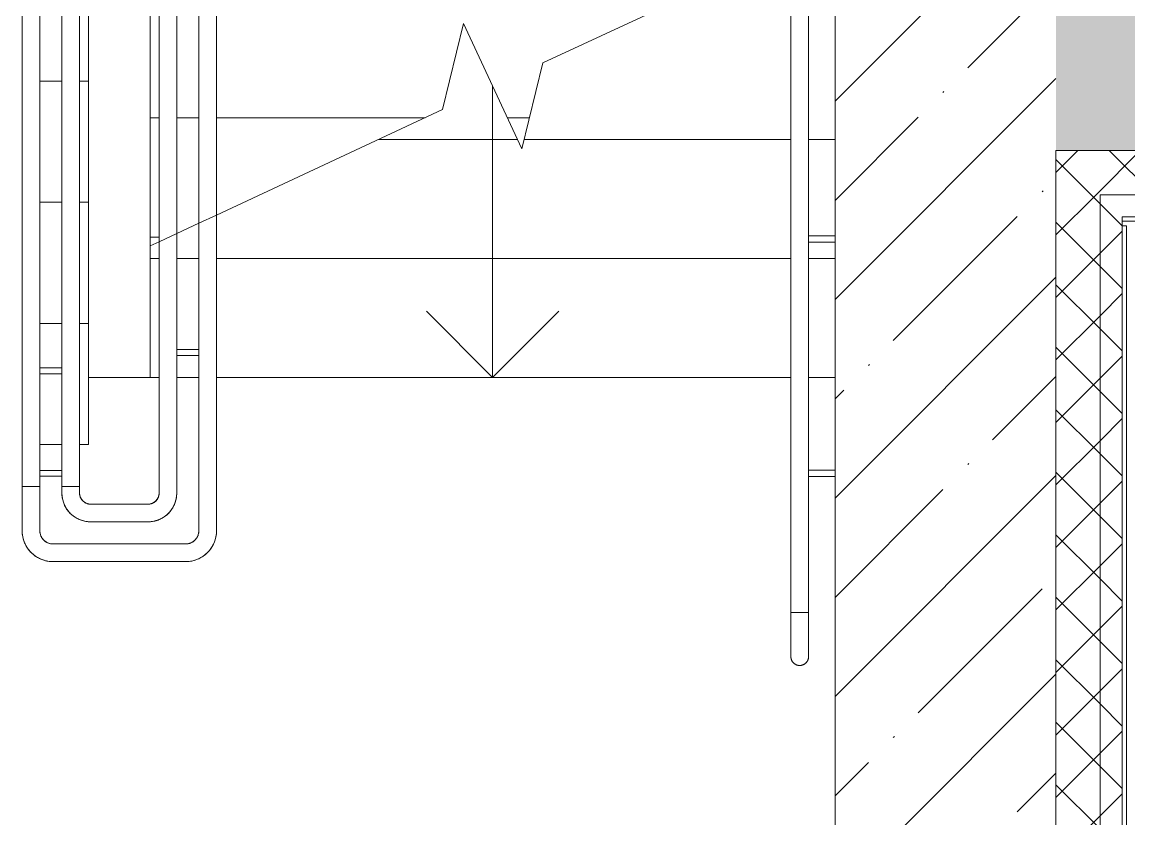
# Model space of a CAD drawing. Header units: millimetres. Extents: x -515342 to 330399, y -224905 to 507333.
# Drawn here: x -361070 to -358565, y 259233 to 261036 of the extents above; entities that cross this region are included whole.
import ezdxf

# ---------------------------------------------------------------- set-up
doc = ezdxf.new("R2010")
doc.units = ezdxf.units.MM
doc.layers.get('0').update_dxf_attribs({"lineweight": 0})
for name, color, linetype, lineweight in [('Лестницы', 7, 'Continuous', 0), ('Ограждение', 7, 'Continuous', 0), ('Стены внутренние', 7, 'Continuous', 0), ('Стены наружные', 7, 'Continuous', 0), ('Стены несущие', 7, 'Continuous', 0), ('Стены отделка', 7, 'Continuous', 0), ('Стены штриховка', 7, 'Continuous', 0), ('Стрелки вверх', 7, 'Continuous', 0)]:
    doc.layers.add(name, color=color, linetype=linetype, lineweight=lineweight)
pattern_1 = [(45, (0, 0), (-224.5064, 224.5064), []), (45, (224.5, 0), (-224.5064, 224.5064), [396.875, -79.375, 3.353, -76.022])]
pattern_2 = [(45, (0, 0), (-70.71068, 70.71068), []), (135, (0, 0), (-70.71068, -70.71068), [])]

# ---------------------------------------------------------------- blocks, each defined once
blk = doc.blocks.new('СД_Люблино_Фасады_rvt-1-О_АР_П_3__6_750_План 3 этажа')
at = {"layer": 'Стены внутренние'}
h = blk.add_hatch(dxfattribs=at)
h.set_pattern_fill('FP_1', color=256, style=0, pattern_type=2)
h.set_pattern_definition(pattern_1)
h.paths.add_polyline_path([(16335, 195), (16335, 2975), (15835, 2975), (15835, 195), (15893.8, 195)])
h = blk.add_hatch(dxfattribs=at)
h.set_pattern_fill('FP_1', color=256, style=0, pattern_type=2)
h.set_pattern_definition(pattern_1)
h.paths.add_polyline_path([(85325, 2475), (85325, 2975), (84034.6, 2975), (84034.6, 2475), (84354.2, 2475)])
h.paths.add_polyline_path([(82424.6, 2475), (82424.6, 2975), (80024.6, 2975), (80024.6, 2475), (82310.6, 2475)])
h.paths.add_polyline_path([(77614.6, 2475), (77614.6, 2975), (76428.8, 2975), (76428.8, 2475), (77457.1, 2475)])
h.paths.add_polyline_path([(73880.8, 2475), (74018.8, 2475), (74018.8, 2975), (71654.3, 2975), (71654.3, 2475), (73625.3, 2475)])
h.paths.add_polyline_path([(70044.3, 2475), (70044.3, 2975), (68833.2, 2975), (68833.2, 2475), (69547.1, 2475)])
h.paths.add_polyline_path([(67223.2, 2475), (67223.2, 2975), (66055, 2975), (66055, 2475), (66983.7, 2475)])
h.paths.add_polyline_path([(64445, 2475), (64445, 2975), (63279.5, 2975), (63279.5, 2475), (64429.2, 2475)])
h.paths.add_polyline_path([(61669.5, 2475), (61669.5, 2975), (59270, 2975), (59270, 2475), (61619.2, 2475)])
h.paths.add_polyline_path([(56860, 2475), (56860, 2975), (55705, 2975), (55705, 2475), (56765.7, 2475)])
h.paths.add_polyline_path([(53295, 2475), (53295, 2975), (52107.5, 2975), (52107.5, 2475), (53189.4, 2475)])
h.paths.add_polyline_path([(49697.5, 2475), (49697.5, 2975), (48505, 2975), (48505, 2475), (49613.1, 2475)])
h.paths.add_polyline_path([(46036.8, 2475), (46095, 2475), (46095, 2975), (44880, 2975), (44880, 2475), (45525.9, 2475)])
h.paths.add_polyline_path([(42470, 2475), (42470, 2975), (40100.1, 2975), (40100.1, 2475), (42460.5, 2475)])
h.paths.add_polyline_path([(38490.1, 2475), (38490.1, 2975), (37284.2, 2975), (37284.2, 2475), (38373.4, 2475)])
h.paths.add_polyline_path([(35563.4, 2475), (35674.2, 2475), (35674.2, 2975), (34486.9, 2975), (34486.9, 2475), (35308, 2475)])
h.paths.add_polyline_path([(32753.5, 2475), (32876.9, 2475), (32876.9, 2975), (31722.6, 2975), (31722.6, 2475), (32242.6, 2475)])
h.paths.add_polyline_path([(29943.5, 2475), (30112.6, 2475), (30112.6, 2975), (27685.9, 2975), (27685.9, 2475), (29688.1, 2475)])
h.paths.add_polyline_path([(25275.9, 2475), (25275.9, 2975), (24073.4, 2975), (24073.4, 2475), (25090, 2475)])
h.paths.add_polyline_path([(21663.4, 2475), (21663.4, 2975), (19290.9, 2975), (19290.9, 2475), (21513.7, 2475)])
h.paths.add_polyline_path([(17680.9, 2475), (17680.9, 2975), (16335, 2975), (16335, 2475), (17426.5, 2475)])
at = {"layer": 'Стены наружные'}
h = blk.add_hatch(dxfattribs=at)
h.set_pattern_fill('FP_5', color=256, style=0, pattern_type=2)
h.set_pattern_definition(pattern_2)
h.paths.add_polyline_path([(41405, 2375), (41405, 2475), (40100.1, 2475), (40100.1, 2375), (40927.8, 2375)])
h.paths.add_polyline_path([(38490.1, 2375), (38490.1, 2475), (37284.2, 2475), (37284.2, 2375), (38373.4, 2375)])
h.paths.add_polyline_path([(35674.2, 2375), (35674.2, 2475), (34436.9, 2475), (34436.9, 2375), (35563.4, 2375)])
h.paths.add_polyline_path([(32753.5, 2375), (32926.9, 2375), (32926.9, 2475), (31722.6, 2475), (31722.6, 2375), (32242.6, 2375)])
h.paths.add_polyline_path([(30112.6, 2375), (30112.6, 2475), (27685.9, 2475), (27685.9, 2375), (29943.5, 2375)])
h.paths.add_polyline_path([(25090, 2375), (25275.9, 2375), (25275.9, 2475), (24073.4, 2475), (24073.4, 2375)])
h.paths.add_polyline_path([(21663.4, 2375), (21663.4, 2475), (19290.9, 2475), (19290.9, 2375), (21513.7, 2375)])
h.paths.add_polyline_path([(17426.5, 2375), (17680.9, 2375), (17680.9, 2475), (16335, 2475), (16335, 2375), (16915.6, 2375)])
h = blk.add_hatch(dxfattribs=at)
h.set_pattern_fill('FP_5', color=256, style=0, pattern_type=2)
h.set_pattern_definition(pattern_2)
h.paths.add_polyline_path([(16435, -405), (16435, 2375), (16335, 2375), (16335, -405)])
h = blk.add_hatch(dxfattribs=at)
h.set_pattern_fill('FP_5', color=256, style=0, pattern_type=2)
h.set_pattern_definition(pattern_2)
h.paths.add_polyline_path([(41405, 2325), (41405, 2375), (40100.1, 2375), (40100.1, 2325), (41385, 2325)])
h.paths.add_polyline_path([(38490.1, 2325), (38490.1, 2375), (37284.2, 2375), (37284.2, 2325), (38373.4, 2325)])
h.paths.add_polyline_path([(35563.4, 2325), (35674.2, 2325), (35674.2, 2375), (34436.9, 2375), (34436.9, 2325), (35308, 2325)])
h.paths.add_polyline_path([(32926.9, 2325), (32926.9, 2375), (31722.6, 2375), (31722.6, 2325), (32753.5, 2325)])
h.paths.add_polyline_path([(30112.6, 2325), (30112.6, 2375), (27685.9, 2375), (27685.9, 2325), (29943.5, 2325)])
h.paths.add_polyline_path([(25090, 2325), (25275.9, 2325), (25275.9, 2375), (24073.4, 2375), (24073.4, 2325)])
h.paths.add_polyline_path([(21663.4, 2325), (21663.4, 2375), (19290.9, 2375), (19290.9, 2325), (21513.7, 2325)])
h.paths.add_polyline_path([(17680.9, 2325), (17680.9, 2375), (16435, 2375), (16435, 2325), (17426.5, 2325)])
h = blk.add_hatch(dxfattribs=at)
h.set_pattern_fill('FP_5', color=256, style=0, pattern_type=2)
h.set_pattern_definition(pattern_2)
h.paths.add_polyline_path([(16435, -455), (16485, -455), (16485, 2325), (16435, 2325), (16435, -405)])
at = {"layer": 'Стены несущие'}
for p, q in [((15835, 2975), (15835, 195)), ((16335, 195), (16335, 2475)), ((16335, 2475), (17680.9, 2475))]:
    blk.add_line(p, q, dxfattribs=at)
at = {"layer": 'Стены отделка', "lineweight": 9}
for p, q in [((17680.9, 2475), (16335, 2475)), ((16335, 2475), (16335, 2375)), ((16335, 2375), (16335, 2325)), ((16335, 2325), (16335, -305)), ((16485, -455), (16485, 2304.9)), ((16485, 2304.9), (16485, -450))]:
    blk.add_line(p, q, dxfattribs=at)
at = {"layer": 'Стены штриховка'}
for p, q in [((16435, 2375), (17680.9, 2375)), ((16435, 2325), (16435, 2375)), ((16435, -405), (16435, 2325)), ((16485, 2325), (17680.9, 2325)), ((17680.9, 2324.9), (16485, 2324.9)), ((16485, 2324.9), (16485, 2314.9)), ((16485, 2314.9), (17680.9, 2314.9)), ((16485, 2314.9), (16485, 2304.9)), ((16495, 2304.9), (16485, 2304.9)), ((16495, -450), (16495, 2304.9))]:
    blk.add_line(p, q, dxfattribs=at)
blk = doc.blocks.new('Ограждение - АР_Ограждение_Балясина_D40_900 для 1500-V85-О_АР_П_3__6_750_План 3 этажа')
at = {"layer": 'Ограждение'}
for p, q in [((-20, 6.7), (-60, 6.7)), ((-60, -6.7), (-20, -6.7))]:
    blk.add_line(p, q, dxfattribs=at)
at = {"layer": 'Ограждение', "flags": 128}
for points in [[(-69.7, 6.7), (-68.6, 6.7), (-67.4, 6.7), (-66.3, 6.7), (-65.1, 6.7), (-63.9, 6.7), (-62.7, 6.7), (-61.5, 6.7), (-60.3, 6.7), (-60, 6.7)], [(-60, -6.7), (-61.2, -6.7), (-62.4, -6.7), (-63.6, -6.7), (-64.8, -6.7), (-66, -6.7), (-67.1, -6.7), (-68.3, -6.7), (-69.4, -6.7)]]:
    blk.add_lwpolyline(points, dxfattribs=at)
blk = doc.blocks.new('Ограждение - АР_Ограждение_Балясина_D40_900 для 1500-10050431-О_АР_П_3__6_750_План 3 этажа')
at = {"layer": 'Ограждение'}
for p, q in [((-20, 6.7), (-60, 6.7)), ((-60, -6.7), (-20, -6.7))]:
    blk.add_line(p, q, dxfattribs=at)
at = {"layer": 'Ограждение', "flags": 128}
for points in [[(-69.7, 6.7), (-68.6, 6.7), (-67.4, 6.7), (-66.3, 6.7), (-65.1, 6.7), (-63.9, 6.7), (-62.7, 6.7), (-61.5, 6.7), (-60.3, 6.7), (-60, 6.7)], [(-60, -6.7), (-61.2, -6.7), (-62.4, -6.7), (-63.6, -6.7), (-64.8, -6.7), (-66, -6.7), (-67.1, -6.7), (-68.3, -6.7), (-69.4, -6.7)]]:
    blk.add_lwpolyline(points, dxfattribs=at)
blk = doc.blocks.new('Ограждение - Ограждение-10039876-О_АР_П_3__6_750_План 3 этажа')
at = {"rotation": 180}
blk.add_blockref('Ограждение - АР_Ограждение_Балясина_D40_900 для 1500-10050431-О_АР_П_3__6_750_План 3 этажа', (14325, 2018.1), dxfattribs=at)
blk.add_blockref('Ограждение - АР_Ограждение_Балясина_D40_900 для 1500-V85-О_АР_П_3__6_750_План 3 этажа', (14105, 1744.7))
blk = doc.blocks.new('Тип верхнего поручня - Верхний поручень_Внутренний_-10039879-О_АР_П_3__6_750_План 3 этажа')
at = {"layer": 'Ограждение'}
for p, q in [((14345, 1962.4), (14345, 2287)), ((14305, 2268.3), (14305, 1962.4)), ((14305, 1950.8), (14305, 1886.6)), ((14345, 1886.6), (14345, 1950.8)), ((14305, 1886.6), (14305, 1699.9)), ((14345, 1699.9), (14345, 1886.6)), ((14085, 1714.6), (14085, 1699.9)), ((14125, 1699.9), (14125, 1714.6)), ((14280, 1674.9), (14150, 1674.9)), ((14150, 1634.9), (14280, 1634.9))]:
    blk.add_line(p, q, dxfattribs=at)
at = {"layer": 'Ограждение', "flags": 128}
for points in [[(14305, 1962.4), (14305, 1961.5), (14305, 1960.6), (14305, 1959.6), (14305, 1958.7), (14305, 1957.7), (14305, 1956.8), (14305, 1955.8), (14305, 1954.8), (14305, 1953.8), (14305, 1952.8), (14305, 1951.8), (14305, 1950.8), (14305, 1950.8)], [(14345, 1950.8), (14345, 1951.8), (14345, 1952.8), (14345, 1953.8), (14345, 1954.8), (14345, 1955.8), (14345, 1956.7), (14345, 1957.7), (14345, 1958.7), (14345, 1959.6), (14345, 1960.5), (14345, 1961.5), (14345, 1962.3), (14345, 1962.4)], [(14085, 1699.9), (14085, 1697.3), (14085.2, 1694.7), (14085.5, 1692.1), (14085.8, 1689.6), (14086.3, 1687), (14086.9, 1684.5), (14087.5, 1682), (14088.3, 1679.5), (14089.2, 1677), (14090.1, 1674.6), (14091.2, 1672.2), (14092.3, 1669.9), (14093.6, 1667.6), (14094.9, 1665.4), (14096.3, 1663.2), (14097.9, 1661.1), (14099.5, 1659.1), (14101.1, 1657.1), (14102.9, 1655.1), (14104.7, 1653.3), (14106.6, 1651.5), (14108.6, 1649.8), (14110.6, 1648.2), (14112.7, 1646.7), (14114.9, 1645.2), (14117.1, 1643.9), (14119.4, 1642.6), (14121.7, 1641.4), (14124, 1640.3), (14126.4, 1639.3), (14128.9, 1638.4), (14131.4, 1637.7), (14133.9, 1637), (14136.4, 1636.4), (14138.9, 1635.9), (14141.5, 1635.5), (14144.1, 1635.2), (14146.7, 1635), (14149.3, 1634.9), (14150, 1634.9)], [(14150, 1674.9), (14149, 1674.9), (14148, 1675), (14147, 1675.1), (14146, 1675.2), (14145, 1675.4), (14144.1, 1675.6), (14143.1, 1675.9), (14142.1, 1676.2), (14141.2, 1676.5), (14140.3, 1676.9), (14139.3, 1677.3), (14138.5, 1677.8), (14137.6, 1678.2), (14136.7, 1678.7), (14135.9, 1679.3), (14135.1, 1679.9), (14134.3, 1680.5), (14133.5, 1681.1), (14132.8, 1681.8), (14132.1, 1682.5), (14131.4, 1683.2), (14130.7, 1684), (14130.1, 1684.8), (14129.5, 1685.6), (14129, 1686.4), (14128.4, 1687.3), (14127.9, 1688.1), (14127.5, 1689), (14127.1, 1689.9), (14126.7, 1690.9), (14126.4, 1691.8), (14126, 1692.8), (14125.8, 1693.7), (14125.5, 1694.7), (14125.4, 1695.7), (14125.2, 1696.7), (14125.1, 1697.7), (14125, 1698.7), (14125, 1699.7), (14125, 1699.9)], [(14280, 1634.9), (14282.6, 1635), (14285.2, 1635.1), (14287.8, 1635.4), (14290.4, 1635.8), (14292.9, 1636.2), (14295.4, 1636.8), (14298, 1637.5), (14300.4, 1638.2), (14302.9, 1639.1), (14305.3, 1640.1), (14307.7, 1641.1), (14310, 1642.3), (14312.3, 1643.5), (14314.5, 1644.9), (14316.7, 1646.3), (14318.8, 1647.8), (14320.9, 1649.4), (14322.9, 1651.1), (14324.8, 1652.8), (14326.6, 1654.6), (14328.4, 1656.5), (14330.1, 1658.5), (14331.7, 1660.5), (14333.2, 1662.6), (14334.7, 1664.8), (14336.1, 1667), (14337.3, 1669.3), (14338.5, 1671.6), (14339.6, 1674), (14340.6, 1676.4), (14341.5, 1678.8), (14342.3, 1681.3), (14343, 1683.8), (14343.6, 1686.3), (14344.1, 1688.9), (14344.4, 1691.4), (14344.7, 1694), (14344.9, 1696.6), (14345, 1699.2), (14345, 1699.9)], [(14305, 1699.9), (14305, 1698.9), (14304.9, 1697.9), (14304.8, 1696.9), (14304.7, 1695.9), (14304.5, 1695), (14304.3, 1694), (14304, 1693), (14303.7, 1692.1), (14303.4, 1691.1), (14303, 1690.2), (14302.6, 1689.3), (14302.2, 1688.4), (14301.7, 1687.5), (14301.2, 1686.6), (14300.6, 1685.8), (14300, 1685), (14299.4, 1684.2), (14298.8, 1683.4), (14298.1, 1682.7), (14297.4, 1682), (14296.7, 1681.3), (14295.9, 1680.7), (14295.1, 1680), (14294.3, 1679.4), (14293.5, 1678.9), (14292.7, 1678.4), (14291.8, 1677.9), (14290.9, 1677.4), (14290, 1677), (14289.1, 1676.6), (14288.1, 1676.3), (14287.2, 1676), (14286.2, 1675.7), (14285.2, 1675.5), (14284.2, 1675.3), (14283.3, 1675.1), (14282.3, 1675), (14281.3, 1675), (14280.3, 1674.9), (14280, 1674.9)]]:
    blk.add_lwpolyline(points, dxfattribs=at)
blk = doc.blocks.new('Тип верхнего поручня - Верхний поручень_Внутренний_-V90-О_АР_П_3__6_750_План 3 этажа')
at = {"layer": 'Ограждение'}
for p, q in [((14345, 2287), (14345, 1971.6)), ((14305, 2268.3), (14305, 1971.6)), ((14305, 1971.6), (14305, 1950.8)), ((14345, 1971.6), (14345, 1950.8)), ((14305, 1950.8), (14305, 1699.9)), ((14345, 1950.8), (14345, 1699.9)), ((14085, 1699.9), (14085, 1714.6)), ((14125, 1699.9), (14125, 1714.6)), ((14280, 1674.9), (14150, 1674.9)), ((14280, 1634.9), (14150, 1634.9))]:
    blk.add_line(p, q, dxfattribs=at)
for centre, radius, start, end in [((14150, 1699.9), 65, 180, 270), ((14150, 1699.9), 25, 180, 270), ((14280, 1699.9), 25, 270, 0), ((14280, 1699.9), 65, 270, 0)]:
    blk.add_arc(centre, radius, start, end, dxfattribs=at)
blk = doc.blocks.new('Тип перил - Перила_Внутренний_-10039890-О_АР_П_3__6_750_План 3 этажа')
at = {"layer": 'Ограждение'}
for p, q in [((14395, 2310.3), (14395, 1963.5)), ((14435, 1963.5), (14435, 2328.9)), ((14395, 1949.6), (14395, 1886.6)), ((14435, 1886.6), (14435, 1949.6)), ((14395, 1886.6), (14395, 1614.9)), ((14435, 1614.9), (14435, 1886.6)), ((13995, 1764.7), (13995, 1764.2)), ((13995, 1714.6), (13995, 1614.9)), ((14035, 1614.9), (14035, 1714.6)), ((14365, 1584.9), (14065, 1584.9)), ((14065, 1544.9), (14365, 1544.9))]:
    blk.add_line(p, q, dxfattribs=at)
at = {"layer": 'Ограждение', "flags": 128}
for points in [[(14395, 1963.5), (14395, 1962.4), (14395, 1961.3), (14395, 1960.2), (14395, 1959), (14395, 1957.9), (14395, 1956.7), (14395, 1955.6), (14395, 1954.4), (14395, 1953.2), (14395, 1952), (14395, 1950.8), (14395, 1949.6), (14395, 1949.6)], [(14435, 1949.6), (14435, 1950.8), (14435, 1952), (14435, 1953.2), (14435, 1954.4), (14435, 1955.5), (14435, 1956.7), (14435, 1957.9), (14435, 1959), (14435, 1960.1), (14435, 1961.3), (14435, 1962.4), (14435, 1963.4), (14435, 1963.5)], [(13995, 1614.9), (13995.1, 1612.1), (13995.2, 1609.3), (13995.5, 1606.5), (13995.9, 1603.8), (13996.4, 1601), (13997, 1598.3), (13997.7, 1595.6), (13998.5, 1592.9), (13999.5, 1590.3), (14000.5, 1587.7), (14001.7, 1585.1), (14002.9, 1582.6), (14004.2, 1580.1), (14005.7, 1577.7), (14007.2, 1575.4), (14008.8, 1573.1), (14010.6, 1570.9), (14012.4, 1568.8), (14014.3, 1566.7), (14016.2, 1564.7), (14018.3, 1562.8), (14020.4, 1561), (14022.6, 1559.2), (14024.8, 1557.6), (14027.2, 1556), (14029.6, 1554.6), (14032, 1553.2), (14034.5, 1551.9), (14037, 1550.7), (14039.6, 1549.7), (14042.3, 1548.7), (14044.9, 1547.9), (14047.6, 1547.1), (14050.3, 1546.5), (14053.1, 1545.9), (14055.9, 1545.5), (14058.6, 1545.2), (14061.4, 1545), (14064.2, 1544.9), (14065, 1544.9)], [(14065, 1584.9), (14063.8, 1584.9), (14062.6, 1585), (14061.4, 1585.1), (14060.2, 1585.3), (14059, 1585.5), (14057.9, 1585.8), (14056.7, 1586.1), (14055.6, 1586.4), (14054.4, 1586.8), (14053.3, 1587.3), (14052.2, 1587.8), (14051.1, 1588.3), (14050.1, 1588.9), (14049.1, 1589.5), (14048.1, 1590.2), (14047.1, 1590.9), (14046.1, 1591.6), (14045.2, 1592.4), (14044.3, 1593.2), (14043.5, 1594), (14042.7, 1594.9), (14041.9, 1595.8), (14041.1, 1596.8), (14040.4, 1597.7), (14039.8, 1598.7), (14039.1, 1599.7), (14038.5, 1600.8), (14038, 1601.9), (14037.5, 1602.9), (14037, 1604.1), (14036.6, 1605.2), (14036.3, 1606.3), (14035.9, 1607.5), (14035.7, 1608.6), (14035.4, 1609.8), (14035.3, 1611), (14035.1, 1612.2), (14035, 1613.4), (14035, 1614.6), (14035, 1614.9)], [(14365, 1544.9), (14367.8, 1545), (14370.6, 1545.1), (14373.4, 1545.4), (14376.1, 1545.8), (14378.9, 1546.3), (14381.6, 1546.9), (14384.3, 1547.7), (14387, 1548.5), (14389.7, 1549.4), (14392.3, 1550.5), (14394.8, 1551.6), (14397.3, 1552.8), (14399.8, 1554.2), (14402.2, 1555.6), (14404.5, 1557.2), (14406.8, 1558.8), (14409, 1560.5), (14411.2, 1562.3), (14413.2, 1564.2), (14415.2, 1566.2), (14417.1, 1568.2), (14418.9, 1570.3), (14420.7, 1572.5), (14422.3, 1574.8), (14423.9, 1577.1), (14425.4, 1579.5), (14426.7, 1581.9), (14428, 1584.4), (14429.2, 1587), (14430.2, 1589.6), (14431.2, 1592.2), (14432.1, 1594.9), (14432.8, 1597.6), (14433.4, 1600.3), (14434, 1603), (14434.4, 1605.8), (14434.7, 1608.6), (14434.9, 1611.4), (14435, 1614.2), (14435, 1614.9)], [(14395, 1614.9), (14395, 1613.7), (14394.9, 1612.5), (14394.8, 1611.3), (14394.6, 1610.1), (14394.4, 1609), (14394.1, 1607.8), (14393.8, 1606.6), (14393.5, 1605.5), (14393.1, 1604.4), (14392.6, 1603.2), (14392.1, 1602.1), (14391.6, 1601.1), (14391, 1600), (14390.4, 1599), (14389.8, 1598), (14389.1, 1597), (14388.3, 1596.1), (14387.6, 1595.1), (14386.7, 1594.3), (14385.9, 1593.4), (14385, 1592.6), (14384.1, 1591.8), (14383.2, 1591.1), (14382.2, 1590.3), (14381.2, 1589.7), (14380.2, 1589.1), (14379.1, 1588.5), (14378.1, 1587.9), (14377, 1587.4), (14375.9, 1587), (14374.7, 1586.6), (14373.6, 1586.2), (14372.4, 1585.9), (14371.3, 1585.6), (14370.1, 1585.4), (14368.9, 1585.2), (14367.7, 1585), (14366.5, 1585), (14365.3, 1584.9), (14365, 1584.9)]]:
    blk.add_lwpolyline(points, dxfattribs=at)
blk = doc.blocks.new('Тип перил - Перила_Внутренний_-V91-О_АР_П_3__6_750_План 3 этажа')
at = {"layer": 'Ограждение'}
for p, q in [((14395, 2310.3), (14395, 1972.7)), ((14435, 2328.9), (14435, 1972.7)), ((14395, 1972.7), (14395, 1949.6)), ((14435, 1972.7), (14435, 1949.6)), ((14395, 1949.6), (14395, 1614.9)), ((14435, 1949.6), (14435, 1614.9)), ((13995, 1764.2), (13995, 1764.7)), ((13995, 1614.9), (13995, 1714.6)), ((14035, 1614.9), (14035, 1714.6)), ((14365, 1584.9), (14065, 1584.9)), ((14365, 1544.9), (14065, 1544.9))]:
    blk.add_line(p, q, dxfattribs=at)
for centre, radius, start, end in [((14065, 1614.9), 70, 180, 270), ((14065, 1614.9), 30, 180, 270), ((14365, 1614.9), 30, 270, 0), ((14365, 1614.9), 70, 270, 0)]:
    blk.add_arc(centre, radius, start, end, dxfattribs=at)
blk = doc.blocks.new('Тип перил - Перила_Внутренний_-10040572-О_АР_П_3__6_750_План 3 этажа')
at = {"layer": 'Ограждение'}
for p, q in [((15735, 2935.1), (15735, 1963.5)), ((15775, 1963.5), (15775, 2953.8)), ((15735, 1949.6), (15735, 1730)), ((15775, 1730), (15775, 1949.6)), ((15735, 1730), (15735, 1430)), ((15775, 1430), (15775, 1730)), ((15757.3, 1430), (15752.7, 1430))]:
    blk.add_line(p, q, dxfattribs=at)
at = {"layer": 'Ограждение', "flags": 128}
for points in [[(15735, 1963.5), (15735, 1962.4), (15735, 1961.3), (15735, 1960.2), (15735, 1959), (15735, 1957.9), (15735, 1956.7), (15735, 1955.6), (15735, 1954.4), (15735, 1953.2), (15735, 1952), (15735, 1950.8), (15735, 1949.6), (15735, 1949.6)], [(15775, 1949.6), (15775, 1950.8), (15775, 1952), (15775, 1953.2), (15775, 1954.4), (15775, 1955.5), (15775, 1956.7), (15775, 1957.9), (15775, 1959), (15775, 1960.1), (15775, 1961.3), (15775, 1962.4), (15775, 1963.4), (15775, 1963.5)]]:
    blk.add_lwpolyline(points, dxfattribs=at)
blk = doc.blocks.new('Тип перил - АР_Ограждение_Ограничение_Дуга D40_расстояние между поручнями 200-140673-О_АР_П_3__6_750_План 3 этажа')
at = {"layer": 'Ограждение'}
for p, q in [((0, 0), (0, 2.3)), ((0, -2.3), (0, 0))]:
    blk.add_line(p, q, dxfattribs=at)
at = {"layer": 'Ограждение', "flags": 128}
for points in [[(0, 20), (4, 20), (8, 20), (12, 20), (15.9, 20), (19.9, 20), (23.8, 20), (27.6, 20), (31.5, 20), (35.2, 20), (38.9, 20), (42.6, 20), (46.2, 20), (49.7, 20), (53.1, 20), (56.5, 20), (59.7, 20), (62.9, 20), (65.9, 20), (68.9, 20), (71.7, 20), (74.5, 20), (77.1, 20), (79.6, 20), (81.9, 20), (84.1, 20), (86.2, 20), (88.2, 20), (90, 20), (91.7, 20), (93.2, 20), (94.6, 20), (95.8, 20), (96.9, 20), (97.8, 20), (98.5, 20), (99.1, 20), (99.6, 20), (99.9, 20), (100, 20), (100, 20)], [(100, 20), (99.9, 20), (99.7, 20), (99.3, 20), (98.7, 20), (98, 20), (97.1, 20), (96.1, 20), (94.9, 20), (93.6, 20), (92.1, 20), (90.5, 20), (88.7, 20), (86.8, 20), (84.7, 20), (82.5, 20), (80.2, 20), (77.8, 20), (75.2, 20), (72.5, 20), (69.7, 20), (66.7, 20), (63.7, 20), (60.6, 20), (57.4, 20), (54, 20), (50.6, 20), (47.1, 20), (43.6, 20), (39.9, 20), (36.2, 20), (32.5, 20), (28.7, 20), (24.8, 20), (20.9, 20), (17, 20), (13, 20), (9.1, 20), (5.1, 20), (1.1, 20), (0, 20)], [(100, 20), (100.8, 20), (101.6, 19.9), (102.4, 19.9), (103.2, 19.7), (104, 19.6), (104.8, 19.4), (105.5, 19.2), (106.3, 19), (107, 18.7), (107.8, 18.4), (108.5, 18.1), (109.2, 17.7), (109.9, 17.4), (110.6, 16.9), (111.3, 16.5), (111.9, 16), (112.6, 15.6), (113.2, 15), (113.8, 14.5), (114.3, 13.9), (114.9, 13.3), (115.4, 12.7), (115.9, 12.1), (116.4, 11.5), (116.8, 10.8), (117.2, 10.1), (117.6, 9.4), (118, 8.7), (118.3, 8), (118.6, 7.2), (118.9, 6.5), (119.2, 5.7), (119.4, 5), (119.6, 4.2), (119.7, 3.4), (119.8, 2.6), (119.9, 1.8), (120, 1), (120, 0.2), (120, 0)], [(0, -20), (4, -20), (8, -20), (12, -20), (15.9, -20), (19.9, -20), (23.8, -20), (27.6, -20), (31.5, -20), (35.2, -20), (38.9, -20), (42.6, -20), (46.2, -20), (49.7, -20), (53.1, -20), (56.5, -20), (59.7, -20), (62.9, -20), (65.9, -20), (68.9, -20), (71.7, -20), (74.5, -20), (77.1, -20), (79.6, -20), (81.9, -20), (84.1, -20), (86.2, -20), (88.2, -20), (90, -20), (91.7, -20), (93.2, -20), (94.6, -20), (95.8, -20), (96.9, -20), (97.8, -20), (98.5, -20), (99.1, -20), (99.6, -20), (99.9, -20), (100, -20), (100, -20)], [(100, -20), (99.9, -20), (99.7, -20), (99.3, -20), (98.7, -20), (98, -20), (97.1, -20), (96.1, -20), (94.9, -20), (93.6, -20), (92.1, -20), (90.5, -20), (88.7, -20), (86.8, -20), (84.7, -20), (82.5, -20), (80.2, -20), (77.8, -20), (75.2, -20), (72.5, -20), (69.7, -20), (66.7, -20), (63.7, -20), (60.6, -20), (57.4, -20), (54, -20), (50.6, -20), (47.1, -20), (43.6, -20), (39.9, -20), (36.2, -20), (32.5, -20), (28.7, -20), (24.8, -20), (20.9, -20), (17, -20), (13, -20), (9.1, -20), (5.1, -20), (1.1, -20), (0, -20)], [(120, 0), (120, -0.8), (119.9, -1.6), (119.9, -2.4), (119.7, -3.2), (119.6, -4), (119.4, -4.8), (119.2, -5.5), (119, -6.3), (118.7, -7), (118.4, -7.8), (118.1, -8.5), (117.7, -9.2), (117.4, -9.9), (116.9, -10.6), (116.5, -11.3), (116, -11.9), (115.6, -12.6), (115, -13.2), (114.5, -13.8), (113.9, -14.3), (113.3, -14.9), (112.7, -15.4), (112.1, -15.9), (111.5, -16.4), (110.8, -16.8), (110.1, -17.2), (109.4, -17.6), (108.7, -18), (108, -18.3), (107.2, -18.6), (106.5, -18.9), (105.7, -19.2), (105, -19.4), (104.2, -19.6), (103.4, -19.7), (102.6, -19.8), (101.8, -19.9), (101, -20), (100.2, -20), (100, -20)]]:
    blk.add_lwpolyline(points, dxfattribs=at)
blk = doc.blocks.new('Тип перил - Перила_Внутренний_-V92-О_АР_П_3__6_750_План 3 этажа')
at = {"layer": 'Ограждение'}
for p, q in [((15735, 2935.1), (15735, 1972.7)), ((15775, 2953.8), (15775, 1972.7)), ((15735, 1972.7), (15735, 1949.6)), ((15775, 1972.7), (15775, 1949.6)), ((15735, 1949.6), (15735, 1430)), ((15775, 1949.6), (15775, 1430)), ((15775, 1430), (15735, 1430))]:
    blk.add_line(p, q, dxfattribs=at)
blk = doc.blocks.new('Элемент ограждения_Опора Г-образная - АР_Ограждение_Опора_D15 высота60 консоль80-V89-О_АР_П_3__6_750_План 3 этажа')
at = {"layer": 'Ограждение'}
for p, q in [((-7.5, 80), (-7.5, 20)), ((-7.5, 80), (-6.5, 80)), ((6.5, 80), (7.5, 80)), ((7.5, 20), (7.5, 80))]:
    blk.add_line(p, q, dxfattribs=at)
blk = doc.blocks.new('Тип верхнего поручня - Верхний поручень_Внутренний_-10040899-О_АР_П_3__6_750_План 3 этажа')
at = {"layer": 'Ограждение'}
for p, q in [((14165, 4929), (14165, 4889)), ((14165, 4929), (14209.6, 4929)), ((14209.6, 4929), (14280, 4929)), ((14165, 4889), (14209.6, 4889)), ((14209.6, 4889), (14280, 4889)), ((14305, 4864), (14305, 4804.1)), ((14345, 4864), (14345, 4804.1)), ((14305, 4804.1), (14305, 4784.2)), ((14345, 4804.1), (14345, 4784.2)), ((14305, 4784.2), (14305, 2268.3)), ((14345, 4784.2), (14345, 2287)), ((14305, 2268.3), (14345, 2287))]:
    blk.add_line(p, q, dxfattribs=at)
for radius in [65, 25]:
    blk.add_arc((14280, 4864), radius, 0, 90, dxfattribs=at)
blk = doc.blocks.new('Тип перил - Перила_Внутренний_-V93-О_АР_П_3__6_750_План 3 этажа')
at = {"layer": 'Ограждение'}
for p, q in [((14154.9, 5019), (14154.9, 4979)), ((14154.9, 5019), (14365, 5019)), ((14154.9, 4979), (14365, 4979)), ((14395, 4949), (14395, 4880.6)), ((14435, 4949), (14435, 4880.6)), ((14395, 4880.6), (14395, 4858.6)), ((14435, 4880.6), (14435, 4858.6)), ((14395, 4858.6), (14395, 2310.3)), ((14435, 4858.6), (14435, 2328.9)), ((14395, 2310.3), (14435, 2328.9))]:
    blk.add_line(p, q, dxfattribs=at)
for radius, start in [(70, 360), (30, 0)]:
    blk.add_arc((14365, 4949), radius, start, 90, dxfattribs=at)
blk = doc.blocks.new('Ограждение - АР_Ограждение_Балясина_D40_900 для 1500-V94-О_АР_П_3__6_750_План 3 этажа')
at = {"layer": 'Ограждение'}
for p, q in [((-20, 6.7), (-60, 6.7)), ((-60, -6.7), (-20, -6.7))]:
    blk.add_line(p, q, dxfattribs=at)
at = {"layer": 'Ограждение', "flags": 128}
for points in [[(-69.7, 6.7), (-68.6, 6.7), (-67.4, 6.7), (-66.3, 6.7), (-65.1, 6.7), (-63.9, 6.7), (-62.7, 6.7), (-61.5, 6.7), (-60.3, 6.7), (-60, 6.7)], [(-60, -6.7), (-61.2, -6.7), (-62.4, -6.7), (-63.6, -6.7), (-64.8, -6.7), (-66, -6.7), (-67.1, -6.7), (-68.3, -6.7), (-69.4, -6.7)]]:
    blk.add_lwpolyline(points, dxfattribs=at)
blk = doc.blocks.new('Ограждение - АР_Ограждение_Балясина_D40_900 для 1500-10050453-О_АР_П_3__6_750_План 3 этажа')
at = {"layer": 'Ограждение'}
for p, q in [((-20, 6.7), (-60, 6.7)), ((-60, -6.7), (-20, -6.7))]:
    blk.add_line(p, q, dxfattribs=at)
at = {"layer": 'Ограждение', "flags": 128}
for points in [[(-69.7, 6.7), (-68.6, 6.7), (-67.4, 6.7), (-66.3, 6.7), (-65.1, 6.7), (-63.9, 6.7), (-62.7, 6.7), (-61.5, 6.7), (-60.3, 6.7), (-60, 6.7)], [(-60, -6.7), (-61.2, -6.7), (-62.4, -6.7), (-63.6, -6.7), (-64.8, -6.7), (-66, -6.7), (-67.1, -6.7), (-68.3, -6.7), (-69.4, -6.7)]]:
    blk.add_lwpolyline(points, dxfattribs=at)
blk = doc.blocks.new('Ограждение - Ограждение-10041264-О_АР_П_3__6_750_План 3 этажа')
at = {"extrusion": (0, 0, -1), "zscale": -1, "rotation": 180}
for name, p in [('Ограждение - АР_Ограждение_Балясина_D40_900 для 1500-10050453-О_АР_П_3__6_750_План 3 этажа', (-14105, 1976.8)), ('Ограждение - АР_Ограждение_Балясина_D40_900 для 1500-V94-О_АР_П_3__6_750_План 3 этажа', (-14105, 1744.7))]:
    blk.add_blockref(name, p, dxfattribs=at)
blk = doc.blocks.new('Тип верхнего поручня - Верхний поручень_Внутренний_-10041267-О_АР_П_3__6_750_План 3 этажа')
at = {"layer": 'Ограждение'}
for p, q in [((14085, 4716.6), (14085, 1763.3)), ((14125, 1763.3), (14125, 4716.6)), ((14085, 1734), (14085, 1714.6)), ((14125, 1714.6), (14125, 1734)), ((14107.3, 1714.6), (14102.7, 1714.6))]:
    blk.add_line(p, q, dxfattribs=at)
at = {"layer": 'Ограждение', "flags": 128}
for points in [[(14085, 1734), (14085, 1736.6), (14085, 1739.2), (14085, 1741.7), (14085, 1744.3), (14085, 1746.9), (14085, 1749.4), (14085, 1751.9), (14085, 1754.4), (14085, 1756.9), (14085, 1759.3), (14085, 1761.7), (14085, 1763.3)], [(14125, 1763.3), (14125, 1760.9), (14125, 1758.6), (14125, 1756.1), (14125, 1753.7), (14125, 1751.2), (14125, 1748.7), (14125, 1746.1), (14125, 1743.5), (14125, 1741), (14125, 1738.4), (14125, 1735.8), (14125, 1734)]]:
    blk.add_lwpolyline(points, dxfattribs=at)
blk = doc.blocks.new('Тип верхнего поручня - Верхний поручень_Внутренний_-V96-О_АР_П_3__6_750_План 3 этажа')
at = {"layer": 'Ограждение'}
for p, q in [((14085, 1754.3), (14085, 4814.4)), ((14125, 1754.3), (14125, 4814.4)), ((14085, 1734), (14085, 1754.3)), ((14125, 1734), (14125, 1754.3)), ((14085, 1714.6), (14085, 1734)), ((14125, 1714.6), (14125, 1734)), ((14085, 1714.6), (14105, 1714.6)), ((14105.7, 1714.6), (14125, 1714.6))]:
    blk.add_line(p, q, dxfattribs=at)
blk = doc.blocks.new('Тип перил - Перила_Внутренний_-10041277-О_АР_П_3__6_750_План 3 этажа')
at = {"layer": 'Ограждение'}
for p, q in [((13995, 4822.4), (13995, 1764.3)), ((14035, 1764.3), (14035, 4822.4)), ((13995, 1732.8), (13995, 1714.6)), ((14035, 1714.6), (14035, 1732.8)), ((14017.3, 1714.6), (14012.7, 1714.6))]:
    blk.add_line(p, q, dxfattribs=at)
at = {"layer": 'Ограждение', "flags": 128}
for points in [[(13995, 1732.8), (13995, 1735.6), (13995, 1738.4), (13995, 1741.2), (13995, 1743.9), (13995, 1746.7), (13995, 1749.4), (13995, 1752.1), (13995, 1754.8), (13995, 1757.4), (13995, 1760), (13995, 1762.6), (13995, 1764.3)], [(14035, 1764.3), (14035, 1761.8), (14035, 1759.3), (14035, 1756.6), (14035, 1754), (14035, 1751.3), (14035, 1748.6), (14035, 1745.9), (14035, 1743.1), (14035, 1740.3), (14035, 1737.5), (14035, 1734.7), (14035, 1732.8)]]:
    blk.add_lwpolyline(points, dxfattribs=at)
blk = doc.blocks.new('Тип перил - Перила_Внутренний_-V97-О_АР_П_3__6_750_План 3 этажа')
at = {"layer": 'Ограждение'}
for p, q in [((13995, 1755.3), (13995, 4813.4)), ((14035, 1755.3), (14035, 4813.4)), ((13995, 1732.8), (13995, 1755.3)), ((14035, 1732.8), (14035, 1755.3)), ((13995, 1714.6), (13995, 1732.8)), ((14035, 1714.6), (14035, 1732.8)), ((13995, 1714.6), (14035, 1714.6))]:
    blk.add_line(p, q, dxfattribs=at)

msp = doc.modelspace()

# ---------------------------------------------------------------- linework, layer by layer
at = {"layer": 'Лестницы'}
for p, q in [((-359891.3469, 260943.6295), (-359329.6385, 261205.5584)), ((-360919.6354, 260902.4137), (-360919.6354, 261176.4137)), ((-360779.6354, 261089.4137), (-360779.6354, 260819.4137)), ((-360117.9239, 260837.9749), (-360070.6695, 261032.4128)), ((-360070.6695, 261032.4128), (-359938.6013, 260749.1916)), ((-359938.6013, 260749.1916), (-359891.3469, 260943.6295)), ((-361029.6354, 260902.4137), (-360979.6354, 260902.4137)), ((-361029.6354, 260902.4137), (-360979.6354, 260902.4137)), ((-360939.6354, 260902.4137), (-360919.6354, 260902.4137)), ((-360939.6354, 260902.4137), (-360919.6354, 260902.4137)), ((-360919.6354, 260628.4137), (-360919.6354, 260902.4137)), ((-360629.6354, 260599.3599), (-360117.9239, 260837.9749)), ((-360779.6354, 260819.4137), (-360779.6354, 260549.4137)), ((-360759.6354, 260819.4137), (-360779.6354, 260819.4137)), ((-360759.6354, 260819.4137), (-360779.6354, 260819.4137)), ((-360669.6354, 260819.4137), (-360719.6354, 260819.4137)), ((-360669.6354, 260819.4137), (-360719.6354, 260819.4137)), ((-360157.7284, 260819.4137), (-360629.6354, 260819.4137)), ((-360157.7284, 260819.4137), (-360629.6354, 260819.4137)), ((-359921.5351, 260819.4137), (-359971.3464, 260819.4137)), ((-359921.5351, 260819.4137), (-359971.3464, 260819.4137)), ((-359948.4244, 260770.2573), (-360263.1446, 260770.2573)), ((-359948.4244, 260770.2573), (-360263.1446, 260770.2573)), ((-359329.6385, 260770.2573), (-359933.4816, 260770.2573)), ((-359329.6385, 260770.2573), (-359933.4816, 260770.2573)), ((-359229.6385, 260770.2573), (-359289.6385, 260770.2573)), ((-359229.6385, 260770.2573), (-359289.6385, 260770.2573)), ((-361029.6354, 260628.4137), (-360979.6354, 260628.4137)), ((-361029.6354, 260628.4137), (-360979.6354, 260628.4137)), ((-360939.6354, 260628.4137), (-360919.6354, 260628.4137)), ((-360939.6354, 260628.4137), (-360919.6354, 260628.4137)), ((-360919.6354, 260354.4137), (-360919.6354, 260628.4137)), ((-360719.6354, 260557.3922), (-360669.6354, 260580.7076)), ((-360779.6354, 260549.4137), (-360779.6354, 260529.4137)), ((-360759.6354, 260549.4137), (-360779.6354, 260549.4137)), ((-360759.6354, 260549.4137), (-360779.6354, 260549.4137)), ((-360779.6385, 260529.4137), (-360779.6385, 260501.2573)), ((-360779.6354, 260529.4137), (-360759.6354, 260538.7399)), ((-360779.6385, 260501.2573), (-360779.6385, 260232.2573)), ((-360759.6385, 260501.2573), (-360779.6385, 260501.2573)), ((-360759.6385, 260501.2573), (-360779.6385, 260501.2573)), ((-360669.6385, 260501.2573), (-360719.6385, 260501.2573)), ((-360669.6385, 260501.2573), (-360719.6385, 260501.2573)), ((-359329.6385, 260501.2573), (-360629.6385, 260501.2573)), ((-359329.6385, 260501.2573), (-360629.6385, 260501.2573)), ((-359229.6385, 260501.2573), (-359289.6385, 260501.2573)), ((-359229.6385, 260501.2573), (-359289.6385, 260501.2573)), ((-361029.6354, 260354.4137), (-360979.6354, 260354.4137)), ((-361029.6354, 260354.4137), (-360979.6354, 260354.4137)), ((-360939.6354, 260354.4137), (-360919.6354, 260354.4137)), ((-360939.6354, 260354.4137), (-360919.6354, 260354.4137)), ((-360919.6354, 260080.4137), (-360919.6354, 260354.4137)), ((-360779.6385, 260232.2573), (-360919.6354, 260232.2573)), ((-360759.206, 260232.2573), (-360779.6385, 260232.2573)), ((-360759.206, 260232.2573), (-360779.6385, 260232.2573)), ((-360669.2565, 260232.2573), (-360720.071, 260232.2573)), ((-360669.2565, 260232.2573), (-360720.071, 260232.2573)), ((-359329.2565, 260232.2573), (-360630.0205, 260232.2573)), ((-359329.2565, 260232.2573), (-360630.0205, 260232.2573)), ((-359229.6385, 260232.2573), (-359290.0205, 260232.2573)), ((-359229.6385, 260232.2573), (-359290.0205, 260232.2573)), ((-361029.6354, 260080.4137), (-360979.6354, 260080.4137)), ((-361029.6354, 260080.4137), (-360979.6354, 260080.4137)), ((-360939.6354, 260080.4137), (-360919.6354, 260080.4137)), ((-360939.6354, 260080.4137), (-360919.6354, 260080.4137))]:
    msp.add_line(p, q, dxfattribs=at)
at = {"layer": 'Стрелки вверх'}
for p, q in [((-360004.6385, 260890.8089), (-360004.6385, 260770.2573)), ((-360004.6385, 260770.2573), (-360004.6385, 260501.2573)), ((-360004.6385, 260501.2573), (-360004.6385, 260232.2573)), ((-360004.6385, 260232.2573), (-360154.6385, 260382.2573)), ((-360004.6385, 260232.2573), (-359854.6385, 260382.2573))]:
    msp.add_line(p, q, dxfattribs=at)

# ---------------------------------------------------------------- block references
msp.add_blockref('СД_Люблино_Фасады_rvt-1-О_АР_П_3__6_750_План 3 этажа', (-375064.6354, 258270.4137))
at = {"layer": 'Ограждение'}
for name in ['Тип перил - Перила_Внутренний_-10041277-О_АР_П_3__6_750_План 3 этажа', 'Тип перил - Перила_Внутренний_-V97-О_АР_П_3__6_750_План 3 этажа', 'Тип перил - Перила_Внутренний_-V93-О_АР_П_3__6_750_План 3 этажа', 'Ограждение - Ограждение-10041264-О_АР_П_3__6_750_План 3 этажа', 'Тип верхнего поручня - Верхний поручень_Внутренний_-V96-О_АР_П_3__6_750_План 3 этажа', 'Тип верхнего поручня - Верхний поручень_Внутренний_-10040899-О_АР_П_3__6_750_План 3 этажа', 'Тип верхнего поручня - Верхний поручень_Внутренний_-10041267-О_АР_П_3__6_750_План 3 этажа', 'Тип перил - Перила_Внутренний_-10040572-О_АР_П_3__6_750_План 3 этажа', 'Тип перил - Перила_Внутренний_-V92-О_АР_П_3__6_750_План 3 этажа', 'Тип перил - Перила_Внутренний_-10039890-О_АР_П_3__6_750_План 3 этажа', 'Тип перил - Перила_Внутренний_-V91-О_АР_П_3__6_750_План 3 этажа', 'Тип верхнего поручня - Верхний поручень_Внутренний_-10039879-О_АР_П_3__6_750_План 3 этажа', 'Тип верхнего поручня - Верхний поручень_Внутренний_-V90-О_АР_П_3__6_750_План 3 этажа', 'Ограждение - Ограждение-10039876-О_АР_П_3__6_750_План 3 этажа']:
    msp.add_blockref(name, (-375064.6354, 258270.4137), dxfattribs=at)
at = {"layer": 'Ограждение', "rotation": 270}
for name, p in [('Элемент ограждения_Опора Г-образная - АР_Ограждение_Опора_D15 высота60 консоль80-V89-О_АР_П_3__6_750_План 3 этажа', (-359309.6385, 260545.2035)), ('Элемент ограждения_Опора Г-образная - АР_Ограждение_Опора_D15 высота60 консоль80-V89-О_АР_П_3__6_750_План 3 этажа', (-359309.6385, 260015.1027)), ('Тип перил - АР_Ограждение_Ограничение_Дуга D40_расстояние между поручнями 200-140673-О_АР_П_3__6_750_План 3 этажа', (-359309.6385, 259700.4137))]:
    msp.add_blockref(name, p, dxfattribs=at)

doc.saveas('drawing.dxf')
